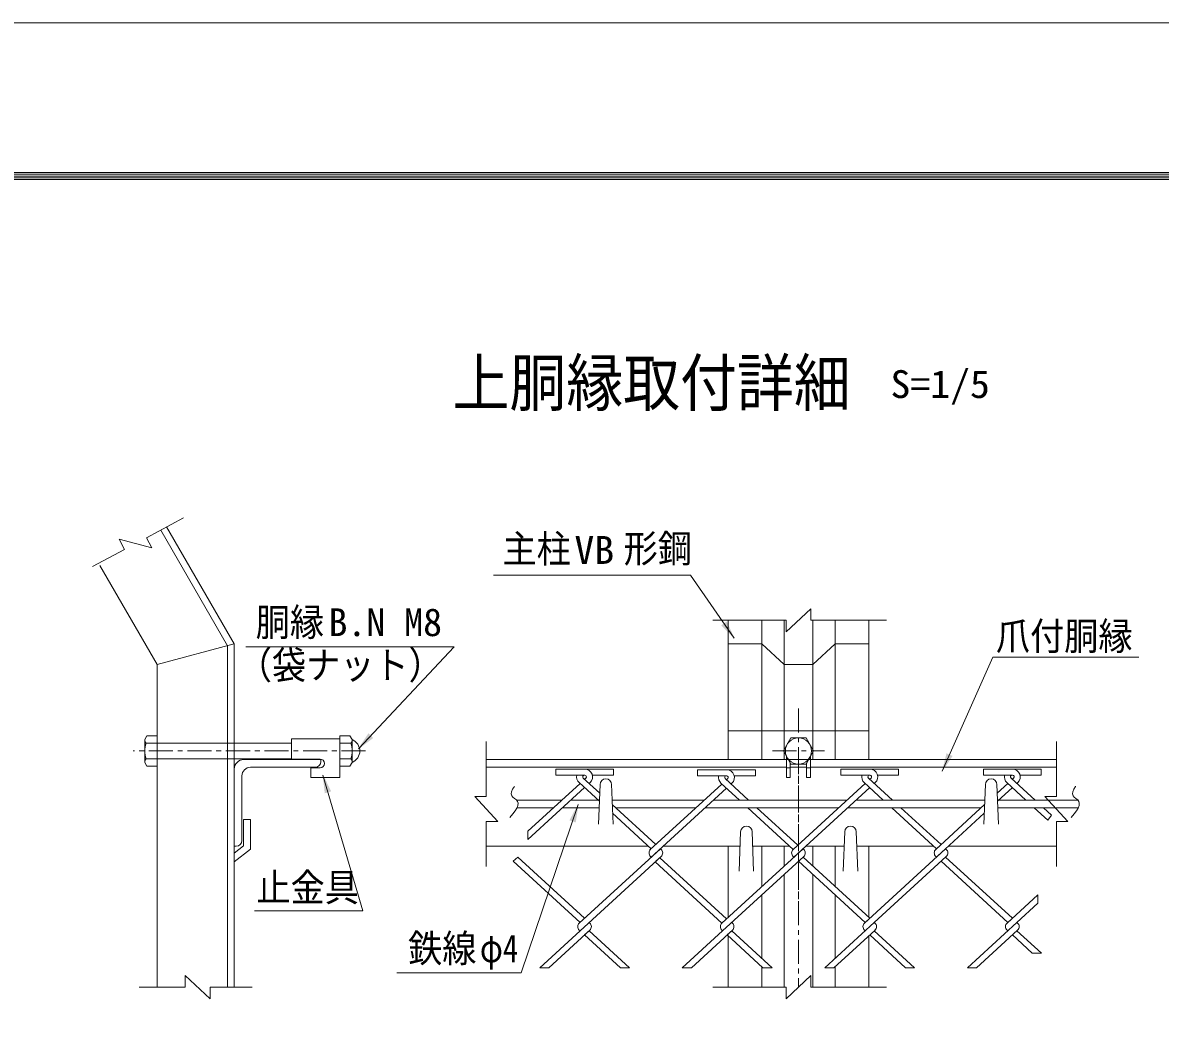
# Model space of a CAD drawing. Units: millimetres, scale not verified, with parts at other scales. Extents: x -4455 to 4455, y -3150 to 3150.
# Drawn here: x 1117 to 2889, y 1602 to 3150 of the extents above; entities that cross this region are included whole.
import ezdxf
from ezdxf.enums import TextEntityAlignment as Align

# ---------------------------------------------------------------- set-up
doc = ezdxf.new("R2010")
doc.units = ezdxf.units.MM
doc.header["$LTSCALE"] = 30
doc.linetypes.add('DASHED', pattern=[7.5, 6, -1.5])
doc.linetypes.add('USER1', pattern=[2, 1.25, -0.25, 0.25, -0.25])
doc.layers.add('0-9_7詳細', color=7, linetype='Continuous', lineweight=18)
doc.layers.add('1-0_D-TTL', color=7, linetype='Continuous', lineweight=9)
doc.styles.add('ＭＳ ゴシック', font='')
doc.styles.get('ＭＳ ゴシック').set_extended_font_data('MS Gothic')

msp = doc.modelspace()

# ---------------------------------------------------------------- linework, layer by layer
at = {"layer": '0-9_7詳細', "color": 4}
for p, q in [((1309.88, 2348.34), (1367.42, 2379.15)), ((1275.7, 2330.04), (1267.21, 2345.91)), ((1318.38, 2332.47), (1267.21, 2345.91)), ((1309.88, 2348.34), (1318.38, 2332.47)), ((1275.7, 2330.04), (1225.83, 2303.34)), ((2305.75, 2201.66), (2344.52, 2237.66)), ((2344.52, 2219.66), (2344.52, 2237.66)), ((2305.75, 2219.66), (2191.81, 2219.66)), ((2305.75, 2219.66), (2305.75, 2201.66)), ((2344.52, 2219.66), (2462.33, 2219.66)), ((1839.05, 1945.29), (1839.05, 2030.87)), ((2726.71, 1945.29), (2726.71, 2030.87)), ((2708.71, 1945.29), (2744.71, 1906.52)), ((2726.71, 1945.29), (2708.71, 1945.29)), ((1839.05, 1906.52), (1839.05, 1836.33)), ((1839.05, 1906.52), (1857.05, 1906.52)), ((2726.71, 1906.52), (2744.71, 1906.52)), ((2726.71, 1906.52), (2726.71, 1836.33)), ((1370.3, 1648.42), (1370.3, 1666.42)), ((1409.07, 1630.42), (1370.3, 1666.42)), ((2305.75, 1630.42), (2344.52, 1666.42)), ((2344.52, 1648.42), (2344.52, 1666.42)), ((1370.3, 1648.42), (1298.73, 1648.42)), ((1409.07, 1648.42), (1474.34, 1648.42)), ((1409.07, 1648.42), (1409.07, 1630.42)), ((2305.75, 1648.42), (2191.81, 1648.42)), ((2305.75, 1648.42), (2305.75, 1630.42)), ((2344.52, 1648.42), (2462.33, 1648.42))]:
    msp.add_line(p, q, dxfattribs=at)
at = {"layer": '0-9_7詳細', "lineweight": 9}
for p, q in [((1332.16, 2359.89), (1435.99, 2180.04)), ((1341.25, 2365.14), (1446.49, 2182.85)), ((2215.64, 2219.66), (2215.64, 2002.85)), ((2268.14, 2219.66), (2268.14, 2002.85)), ((2302.64, 2219.66), (2302.64, 2002.85)), ((2347.64, 2219.66), (2347.64, 2002.85)), ((2382.14, 2219.66), (2382.14, 2002.85)), ((2434.64, 2219.66), (2434.64, 2002.85)), ((1435.99, 2180.04), (1435.99, 1648.42)), ((1446.49, 2182.85), (1446.49, 1648.42)), ((2434.64, 2182.85), (2382.14, 2182.85)), ((1326.49, 2150.7), (1326.49, 1648.42)), ((1310.62, 2039.73), (1326.49, 2039.73)), ((1610.92, 1992.69), (1610.92, 2039.73)), ((2434.64, 2047.85), (2215.64, 2047.85)), ((1309.35, 2028.21), (1326.49, 2028.21)), ((1446.49, 2028.21), (1535.92, 2028.21)), ((1535.92, 2035.17), (1610.92, 2035.17)), ((1535.92, 2035.17), (1535.92, 2003.67)), ((1610.92, 2035.17), (1610.92, 1975.17)), ((1628.06, 2028.21), (1610.92, 2028.21)), ((1630.12, 1998.45), (1630.12, 2033.97)), ((1309.35, 2004.21), (1326.49, 2004.21)), ((1446.49, 2004.21), (1535.92, 2004.21)), ((1535.92, 2003.67), (1580.17, 2003.67)), ((1628.06, 2004.21), (1610.92, 2004.21)), ((2306.39, 2002.85), (1839.05, 2002.85)), ((2190.14, 2002.85), (2460.14, 2002.85)), ((2306.39, 2007.94), (2306.39, 1975.17)), ((2308.86, 2003.67), (2306.39, 2003.67)), ((2340.95, 2002.85), (2309.33, 2002.85)), ((2341.42, 2003.67), (2343.89, 2003.67)), ((2343.89, 2007.94), (2343.89, 1975.17)), ((2726.71, 2002.85), (2343.89, 2002.85)), ((1307.29, 1998.45), (1310.62, 1992.69)), ((1446.49, 1867.85), (1446.49, 1987.85)), ((1471.99, 1990.85), (1572.49, 1990.85)), ((1565.92, 1990.17), (1580.17, 1990.17)), ((1565.92, 1990.17), (1565.92, 1975.17)), ((1626.8, 1992.69), (1610.92, 1992.69)), ((1630.12, 1998.45), (1626.8, 1992.69)), ((2306.39, 1990.85), (1839.05, 1990.85)), ((2258.05, 1986.92), (2258.05, 1977.32)), ((2312.39, 1990.17), (2306.39, 1990.17)), ((2337.89, 1990.85), (2312.39, 1990.85)), ((2337.89, 1997.55), (2337.89, 1975.17)), ((2337.89, 1990.17), (2343.89, 1990.17)), ((2726.71, 1990.85), (2343.89, 1990.85)), ((1458.49, 1876.85), (1458.49, 1977.35)), ((1565.92, 1975.17), (1610.92, 1975.17)), ((1992.1, 1972.25), (1994.15, 1974.13)), ((2337.89, 1975.17), (2343.89, 1975.17)), ((2013.89, 1902.35), (2016.14, 1963.85)), ((2036.39, 1902.35), (2034.11, 1964.51)), ((2613.89, 1902.35), (2616.14, 1963.85)), ((2636.39, 1902.35), (2634.14, 1963.85)), ((1956.75, 1939.85), (1886.24, 1939.85)), ((2013.24, 1939.85), (1970.95, 1939.85)), ((2178.77, 1939.85), (2035.02, 1939.85)), ((2400.8, 1939.85), (2192.98, 1939.85)), ((2615.26, 1939.85), (2415.01, 1939.85)), ((2760.25, 1939.85), (2637.04, 1939.85)), ((1943.65, 1927.85), (1886.78, 1927.85)), ((2014.82, 1927.85), (1957.86, 1927.85)), ((2165.68, 1927.85), (2040.54, 1927.85)), ((2387.71, 1927.85), (2179.89, 1927.85)), ((2609.73, 1927.85), (2401.92, 1927.85)), ((2760.78, 1927.85), (2635.46, 1927.85)), ((1461.14, 1909.39), (1461.14, 1868.39)), ((1471.64, 1909.39), (1461.14, 1909.39)), ((1471.64, 1909.39), (1471.64, 1863.23)), ((2232.89, 1828.85), (2235.14, 1890.35)), ((2255.39, 1828.85), (2253.14, 1890.35)), ((2394.89, 1828.85), (2397.14, 1890.35)), ((2417.39, 1828.85), (2415.14, 1890.35)), ((1446.49, 1857.07), (1461.14, 1868.39)), ((1446.49, 1867.85), (1449.49, 1867.85)), ((1446.49, 1843.8), (1471.64, 1863.23)), ((2091.81, 1867.85), (1839.05, 1867.85)), ((2234.31, 1867.85), (2114.41, 1867.85)), ((2215.64, 1867.85), (2215.64, 1757.16)), ((2311.7, 1867.85), (2253.96, 1867.85)), ((2268.14, 1867.85), (2268.14, 1805.27)), ((2302.64, 1867.85), (2302.64, 1836.88)), ((2396.31, 1867.85), (2336.44, 1867.85)), ((2347.64, 1867.85), (2347.64, 1836.88)), ((2382.14, 1867.85), (2382.14, 1805.27)), ((2535.87, 1867.85), (2415.96, 1867.85)), ((2434.64, 1867.85), (2434.64, 1757.16)), ((2726.71, 1867.85), (2558.46, 1867.85)), ((2302.64, 1823.86), (2302.64, 1648.42)), ((2347.64, 1823.86), (2347.64, 1648.42)), ((2268.14, 1792.25), (2268.14, 1693.26)), ((2382.14, 1792.25), (2382.14, 1693.26)), ((2215.64, 1728.35), (2215.64, 1648.42)), ((2434.64, 1728.35), (2434.64, 1648.42)), ((2268.14, 1680.24), (2268.14, 1648.42)), ((2382.14, 1680.24), (2382.14, 1648.42))]:
    msp.add_line(p, q, dxfattribs=at)
at = {"layer": '0-9_7詳細', "color": 1, "linetype": 'USER1'}
for p, q in [((2325.14, 2082.36), (2325.14, 1648.42)), ((1651.18, 2016.21), (1289.38, 2016.21)), ((2284.84, 2016.21), (2365.49, 2016.21)), ((2325.14, 2017.76), (2325.14, 1752.18))]:
    msp.add_line(p, q, dxfattribs=at)
at = {"layer": '0-9_7詳細', "color": 3, "linetype": 'DASHED'}
for p, q in [((1326.49, 2028.21), (1446.49, 2028.21)), ((1326.49, 2004.21), (1446.49, 2004.21))]:
    msp.add_line(p, q, dxfattribs=at)
at = {"layer": '0-9_7詳細', "color": 3}
for p, q in [((1992.53, 1987.9), (1947.1, 1987.9)), ((1947.1, 1987.9), (1947.1, 1978.3)), ((1991.66, 1987.9), (2037.1, 1987.9)), ((2037.1, 1987.9), (2037.1, 1978.3)), ((2168.05, 1986.92), (2168.05, 1977.32)), ((2213.49, 1986.92), (2168.05, 1986.92)), ((2212.62, 1986.92), (2258.05, 1986.92)), ((2391.15, 1987.9), (2391.15, 1978.3)), ((2436.59, 1987.9), (2391.15, 1987.9)), ((2435.72, 1987.9), (2481.15, 1987.9)), ((2481.15, 1987.9), (2481.15, 1978.3)), ((2658.62, 1987.9), (2613.18, 1987.9)), ((2613.18, 1987.9), (2613.18, 1978.3)), ((2657.74, 1987.9), (2703.18, 1987.9)), ((2703.18, 1987.9), (2703.18, 1978.3)), ((1992.53, 1978.3), (1947.1, 1978.3)), ((1983.55, 1967.05), (2015.19, 1938.06)), ((1990.04, 1974.13), (2015.66, 1950.66)), ((1991.66, 1978.3), (1992.53, 1978.3)), ((1999.2, 1965.74), (2000.64, 1967.05)), ((2004.29, 1978.3), (2037.1, 1978.3)), ((2213.49, 1977.32), (2168.05, 1977.32)), ((2211, 1973.15), (2247.33, 1939.85)), ((2212.62, 1977.32), (2213.49, 1977.32)), ((2213.05, 1971.27), (2215.11, 1973.15)), ((2225.25, 1977.32), (2258.05, 1977.32)), ((2436.59, 1978.3), (2391.15, 1978.3)), ((2427.61, 1967.05), (2457.29, 1939.85)), ((2434.09, 1974.13), (2471.5, 1939.85)), ((2435.72, 1978.3), (2436.59, 1978.3)), ((2436.15, 1972.25), (2438.21, 1974.13)), ((2443.26, 1965.74), (2444.69, 1967.05)), ((2448.35, 1978.3), (2481.15, 1978.3)), ((2658.62, 1978.3), (2613.18, 1978.3)), ((2649.64, 1967.05), (2679.32, 1939.85)), ((2651.08, 1965.74), (2649.64, 1967.05)), ((2656.12, 1974.13), (2693.53, 1939.85)), ((2658.18, 1972.25), (2656.12, 1974.13)), ((2657.74, 1978.3), (2658.62, 1978.3)), ((2658.18, 1972.25), (2660.24, 1974.13)), ((2665.28, 1965.74), (2666.72, 1967.05)), ((2670.37, 1978.3), (2703.18, 1978.3)), ((1903.64, 1891.2), (1984.99, 1965.74)), ((1903.64, 1878.17), (1992.1, 1959.23)), ((2093.86, 1862.05), (2205.95, 1964.76)), ((2094.93, 1850.01), (2213.05, 1958.24)), ((2204.51, 1966.07), (2233.12, 1939.85)), ((2220.16, 1964.76), (2221.6, 1966.07)), ((2316.96, 1863.03), (2429.05, 1965.74)), ((2318.03, 1850.99), (2436.15, 1959.23)), ((2634.62, 1950.66), (2651.08, 1965.74)), ((2635.08, 1938.06), (2658.18, 1959.23)), ((2035.28, 1932.68), (2103.11, 1870.52)), ((2538.99, 1863.03), (2615, 1932.68)), ((2035.77, 1919.2), (2096, 1864.01)), ((2246.22, 1927.85), (2316.96, 1863.03)), ((2260.43, 1927.85), (2324.07, 1869.54)), ((2470.39, 1927.85), (2540.06, 1864.01)), ((2484.6, 1927.85), (2547.17, 1870.52)), ((2540.06, 1850.99), (2614.5, 1919.2)), ((2692.42, 1927.85), (2713.3, 1908.72)), ((2706.63, 1927.85), (2719.4, 1916.15)), ((2713.3, 1908.72), (2719.4, 1916.15)), ((1903.64, 1891.2), (1903.64, 1878.17)), ((1983.92, 1748.28), (2110.21, 1864.01)), ((2110.21, 1864.01), (2111.29, 1863.03)), ((2110.21, 1864.01), (2111.29, 1863.03)), ((2205.95, 1748.28), (2332.24, 1864.01)), ((2332.24, 1864.01), (2333.31, 1863.03)), ((2332.24, 1864.01), (2333.31, 1863.03)), ((2427.98, 1748.28), (2554.27, 1864.01)), ((2538.99, 1863.03), (2547.17, 1870.52)), ((2554.27, 1864.01), (2555.34, 1863.03)), ((2554.27, 1864.01), (2555.34, 1863.03)), ((1888.19, 1850.99), (1881.08, 1844.48)), ((1881.08, 1844.48), (1984.99, 1749.26)), ((1888.19, 1850.99), (1992.1, 1755.77)), ((1984.99, 1736.24), (2111.29, 1851.97)), ((2094.93, 1851.97), (2096, 1850.99)), ((2094.93, 1851.97), (2096, 1850.99)), ((2102.04, 1843.5), (2205.95, 1748.28)), ((2103.11, 1844.48), (2111.29, 1851.97)), ((2109.14, 1850.01), (2213.05, 1754.79)), ((2207.02, 1736.24), (2333.31, 1851.97)), ((2316.96, 1851.97), (2318.03, 1850.99)), ((2325.14, 1844.48), (2429.05, 1749.26)), ((2332.24, 1850.99), (2436.15, 1755.77)), ((2443.26, 1749.26), (2555.34, 1851.97)), ((2538.99, 1851.97), (2540.06, 1850.99)), ((2547.17, 1844.48), (2651.08, 1749.26)), ((2554.27, 1850.99), (2658.18, 1755.77)), ((2650, 1748.28), (2697.76, 1792.04)), ((2697.76, 1779.02), (2697.76, 1792.04)), ((2665.28, 1749.26), (2697.76, 1779.02)), ((2427.98, 1748.28), (2436.15, 1755.77)), ((2650, 1748.28), (2658.18, 1755.77)), ((1922.19, 1678.7), (1984.99, 1736.24)), ((1936.4, 1678.7), (2000.27, 1737.22)), ((1983.92, 1737.22), (1984.99, 1736.24)), ((1983.92, 1737.22), (1984.99, 1736.24)), ((1992.1, 1729.73), (2000.27, 1737.22)), ((1999.2, 1749.26), (2000.27, 1748.28)), ((1999.2, 1749.26), (2000.27, 1748.28)), ((1999.2, 1736.24), (2062, 1678.7)), ((2144.22, 1678.7), (2207.02, 1736.24)), ((2158.43, 1678.7), (2222.3, 1737.22)), ((2205.95, 1737.22), (2207.02, 1736.24)), ((2205.95, 1737.22), (2207.02, 1736.24)), ((2214.12, 1729.73), (2222.3, 1737.22)), ((2221.23, 1749.26), (2222.3, 1748.28)), ((2221.23, 1749.26), (2222.3, 1748.28)), ((2221.23, 1736.24), (2284.03, 1678.7)), ((2366.25, 1678.7), (2443.26, 1749.26)), ((2380.46, 1678.7), (2444.33, 1737.22)), ((2427.98, 1737.22), (2429.05, 1736.24)), ((2443.26, 1749.26), (2444.33, 1748.28)), ((2443.26, 1749.26), (2444.33, 1748.28)), ((2443.26, 1736.24), (2506.06, 1678.7)), ((2588.28, 1678.7), (2665.28, 1749.26)), ((2602.49, 1678.7), (2666.36, 1737.22)), ((2650, 1737.22), (2651.08, 1736.24)), ((2665.28, 1749.26), (2666.36, 1748.28)), ((2665.28, 1749.26), (2666.36, 1748.28)), ((2665.28, 1736.24), (2703.51, 1701.22)), ((1992.1, 1729.73), (2047.79, 1678.7)), ((2214.12, 1729.73), (2269.82, 1678.7)), ((2436.15, 1729.73), (2491.85, 1678.7)), ((2658.18, 1729.73), (2689.3, 1701.22)), ((2689.3, 1701.22), (2703.51, 1701.22)), ((1922.19, 1678.7), (1936.4, 1678.7)), ((2047.79, 1678.7), (2062, 1678.7)), ((2144.22, 1678.7), (2158.43, 1678.7)), ((2269.82, 1678.7), (2284.03, 1678.7)), ((2366.25, 1678.7), (2380.46, 1678.7)), ((2491.85, 1678.7), (2506.06, 1678.7)), ((2588.28, 1678.7), (2602.49, 1678.7))]:
    msp.add_line(p, q, dxfattribs=at)
at = {"layer": '0-9_7詳細', "lineweight": 9}
for points in [[(1237.33, 2305.14), (1326.49, 2150.7), (1446.49, 2182.85)], [(2302.64, 2150.7), (2268.14, 2182.85), (2215.64, 2182.85)], [(2302.64, 2150.7), (2347.64, 2150.7), (2382.14, 2182.85)], [(1307.29, 1998.45), (1307.29, 2033.97), (1310.62, 2039.73)], [(1310.62, 1992.69), (1326.49, 1992.69), (1326.49, 2039.73)], [(1630.12, 2033.97), (1626.8, 2039.73), (1610.92, 2039.73)], [(1461.49, 2002.85), (1581.49, 2002.85), (1581.49, 1999.85)], [(2312.39, 1997.55), (2312.39, 1975.17), (2306.39, 1975.17)]]:
    msp.add_lwpolyline(points, dxfattribs=at)
at = {"layer": '0-9_7詳細', "color": 1}
for points in [[(1850.26, 2290.12), (2156.97, 2290.12), (2225.16, 2191.79)], [(1464.64, 2178.27), (1788.96, 2178.27), (1640.08, 2019.69)], [(2855.13, 2162.46), (2627.88, 2162.46), (2549.05, 1984.95)], [(1478.15, 1767.12), (1646.66, 1767.12), (1584.67, 1978.75)], [(1699.61, 1670.69), (1893.52, 1670.69), (1982.36, 1933.09)]]:
    msp.add_lwpolyline(points, dxfattribs=at)
at = {"layer": '0-9_7詳細', "color": 3}
msp.add_lwpolyline([(2348.66, 2016.21), (2336.9, 2036.58), (2313.38, 2036.58), (2301.62, 2016.21), (2313.38, 1995.84), (2336.9, 1995.84)], close=True, dxfattribs=at)
at = {"layer": '0-9_7詳細', "color": 4}
for points in [[(1883.04, 1961.12), (1882.73, 1960.74), (1880.07, 1956.54), (1878.5, 1952.78), (1878.03, 1949.46), (1878.66, 1946.59), (1880.38, 1944.16), (1883.2, 1942.17), (1886.02, 1940.16), (1887.78, 1937.68), (1888.46, 1934.72), (1888.07, 1931.29), (1886.6, 1927.38), (1884.06, 1923), (1880.45, 1918.14), (1875.76, 1912.81)], [(2757.05, 1961.12), (2756.73, 1960.74), (2754.07, 1956.54), (2752.51, 1952.78), (2752.04, 1949.46), (2752.66, 1946.59), (2754.38, 1944.16), (2757.2, 1942.17), (2760.03, 1940.16), (2761.78, 1937.68), (2762.46, 1934.72), (2762.07, 1931.29), (2760.6, 1927.38), (2758.06, 1923), (2754.45, 1918.14), (2749.76, 1912.81)], [(1839.05, 1945.29), (1821.05, 1945.29), (1857.05, 1906.52)]]:
    msp.add_lwpolyline(points, dxfattribs=at)
at = {"layer": '0-9_7詳細', "color": 3}
msp.add_circle((2325.14, 2016.21), 20.4, dxfattribs=at)
at = {"layer": '0-9_7詳細', "lineweight": 9}
for centre, radius, start, end in [((1316.38, 2033.97), 9.09, 180, 219.3382), ((1343.29, 2016.21), 36, 160.52878, 199.47122), ((1594.12, 2016.21), 36, 340.52878, 19.47122), ((1621.04, 2033.97), 9.09, 320.6618, 0), ((1622.98, 2016.21), 19.14, 291.90813, 68.09187), ((1316.38, 1998.45), 9.09, 140.6618, 180), ((1461.49, 1987.85), 15, 90, 180), ((1580.17, 1996.92), 6.75, 270, 90), ((1621.04, 1998.45), 9.09, 0, 39.3382), ((1471.99, 1977.35), 13.5, 90, 180), ((1572.49, 1999.85), 9, 270, 0), ((2025.14, 1963.85), 9, 0, 180), ((2625.14, 1963.85), 9, 0, 180), ((2244.14, 1890.35), 9, 0, 180), ((2406.14, 1890.35), 9, 0, 180), ((1449.49, 1876.85), 9, 270, 0)]:
    msp.add_arc(centre, radius, start, end, dxfattribs=at)
at = {"layer": '0-9_7詳細', "color": 3}
for centre, radius, start, end in [((1992.53, 1975.9), 12, 312.5, 90), ((2213.49, 1974.92), 12, 312.5, 90), ((2436.59, 1975.9), 12, 312.5, 90), ((2658.62, 1975.9), 12, 312.5, 90), ((1991.66, 1975.9), 12, 168.46304, 227.5), ((1991.66, 1975.9), 2.4, 90, 227.5), ((1992.53, 1975.9), 2.4, 312.5, 90), ((2212.62, 1974.92), 12, 168.46304, 227.5), ((2212.62, 1974.92), 2.4, 90, 227.5), ((2213.49, 1974.92), 2.4, 312.5, 90), ((2435.72, 1975.9), 12, 168.46304, 227.5), ((2435.72, 1975.9), 2.4, 90, 227.5), ((2436.59, 1975.9), 2.4, 312.5, 90), ((2657.74, 1975.9), 12, 168.46304, 227.5), ((2657.74, 1975.9), 2.4, 90, 227.5), ((2658.62, 1975.9), 2.4, 312.5, 90), ((2100, 1857.5), 7.5, 132.5, 227.5), ((2106.22, 1857.5), 7.5, 312.5, 47.5), ((2322.03, 1857.5), 7.5, 132.5, 227.5), ((2328.25, 1857.5), 7.5, 312.5, 47.5), ((2544.06, 1857.5), 7.5, 132.5, 227.5), ((2550.27, 1857.5), 7.5, 312.5, 47.5), ((1988.99, 1742.75), 7.5, 132.5, 227.5), ((1995.2, 1742.75), 7.5, 312.5, 47.5), ((2211.02, 1742.75), 7.5, 132.5, 227.5), ((2217.23, 1742.75), 7.5, 312.5, 47.5), ((2433.04, 1742.75), 7.5, 132.5, 227.5), ((2439.26, 1742.75), 7.5, 312.5, 47.5), ((2655.07, 1742.75), 7.5, 132.5, 227.5), ((2661.29, 1742.75), 7.5, 312.5, 47.5)]:
    msp.add_arc(centre, radius, start, end, dxfattribs=at)
at = {"layer": '0-9_7詳細', "color": 1}
for points in [[(2226.3, 2190.15), (2204.93, 2211.83), (2213.49, 2217.77)], [(1638.71, 2018.23), (1655.44, 2043.67), (1663.04, 2036.54)], [(2548.23, 1983.12), (2555.65, 2012.65), (2565.17, 2008.42)], [(1584.11, 1980.67), (1597.54, 1953.34), (1587.54, 1950.41)], [(1983, 1934.99), (1978.32, 1904.9), (1968.45, 1908.24)]]:
    msp.add_solid(points, dxfattribs=at)
at = {"layer": '1-0_D-TTL', "color": 2, "lineweight": 18}
msp.add_lwpolyline([(-4454.91, 3150.19), (4454.79, 3150.19), (4454.79, -3150.24), (-4454.91, -3150.24)], close=True, dxfattribs=at)
at = {"layer": '1-0_D-TTL'}
for points in [[(-4168.53, 2916.84), (4168.4, 2916.84), (4168.4, -2916.89), (-4168.53, -2916.89)], [(-4165.88, 2914.19), (4165.75, 2914.19), (4165.75, -2914.24), (-4165.88, -2914.24)], [(-4163.22, 2911.54), (4163.1, 2911.54), (4163.1, -2911.59), (-4163.22, -2911.59)], [(-4160.57, 2908.88), (4160.45, 2908.88), (4160.45, -2908.94), (-4160.57, -2908.94)], [(-4157.92, 2906.23), (4157.8, 2906.23), (4157.8, -2906.28), (-4157.92, -2906.28)]]:
    msp.add_lwpolyline(points, close=True, dxfattribs=at)

# ---------------------------------------------------------------- texts
at = {"layer": '0-9_7詳細', "style": 'ＭＳ ゴシック', "width": 0.9}
msp.add_text('上胴縁取付詳細', height=72.14, dxfattribs=at).set_placement((1786.51, 2531.89), align=Align.BOTTOM_LEFT)
at = {"layer": '0-9_7詳細', "color": 3, "style": 'ＭＳ ゴシック'}
for s, width, p in [('S=1/5', 1.05, (2468.43, 2552.84)), ('主柱', 0.9, (1864.33, 2296.36)), ('形鋼', 0.9, (2052.97, 2296.8)), ('VB', 1.05, (1976.29, 2294.55)), ('胴縁', 0.9, (1479.99, 2182.1)), ('爪付胴縁', 0.9, (2632.61, 2160.47)), ('（袋ナット）', 0.9, (1452.11, 2115.4)), ('止金具', 0.9, (1481.11, 1769.06)), ('鉄線', 0.9, (1717.29, 1674.28)), ('φ4', 0.8, (1829.07, 1674.28))]:
    msp.add_text(s, height=43.33, dxfattribs=dict(at, width=width)).set_placement(p, align=Align.BOTTOM_LEFT)
msp.add_text('B.N M8', height=43.33, dxfattribs=at).set_placement((1593.35, 2182.1), align=Align.BOTTOM_LEFT)

doc.saveas('drawing.dxf')
